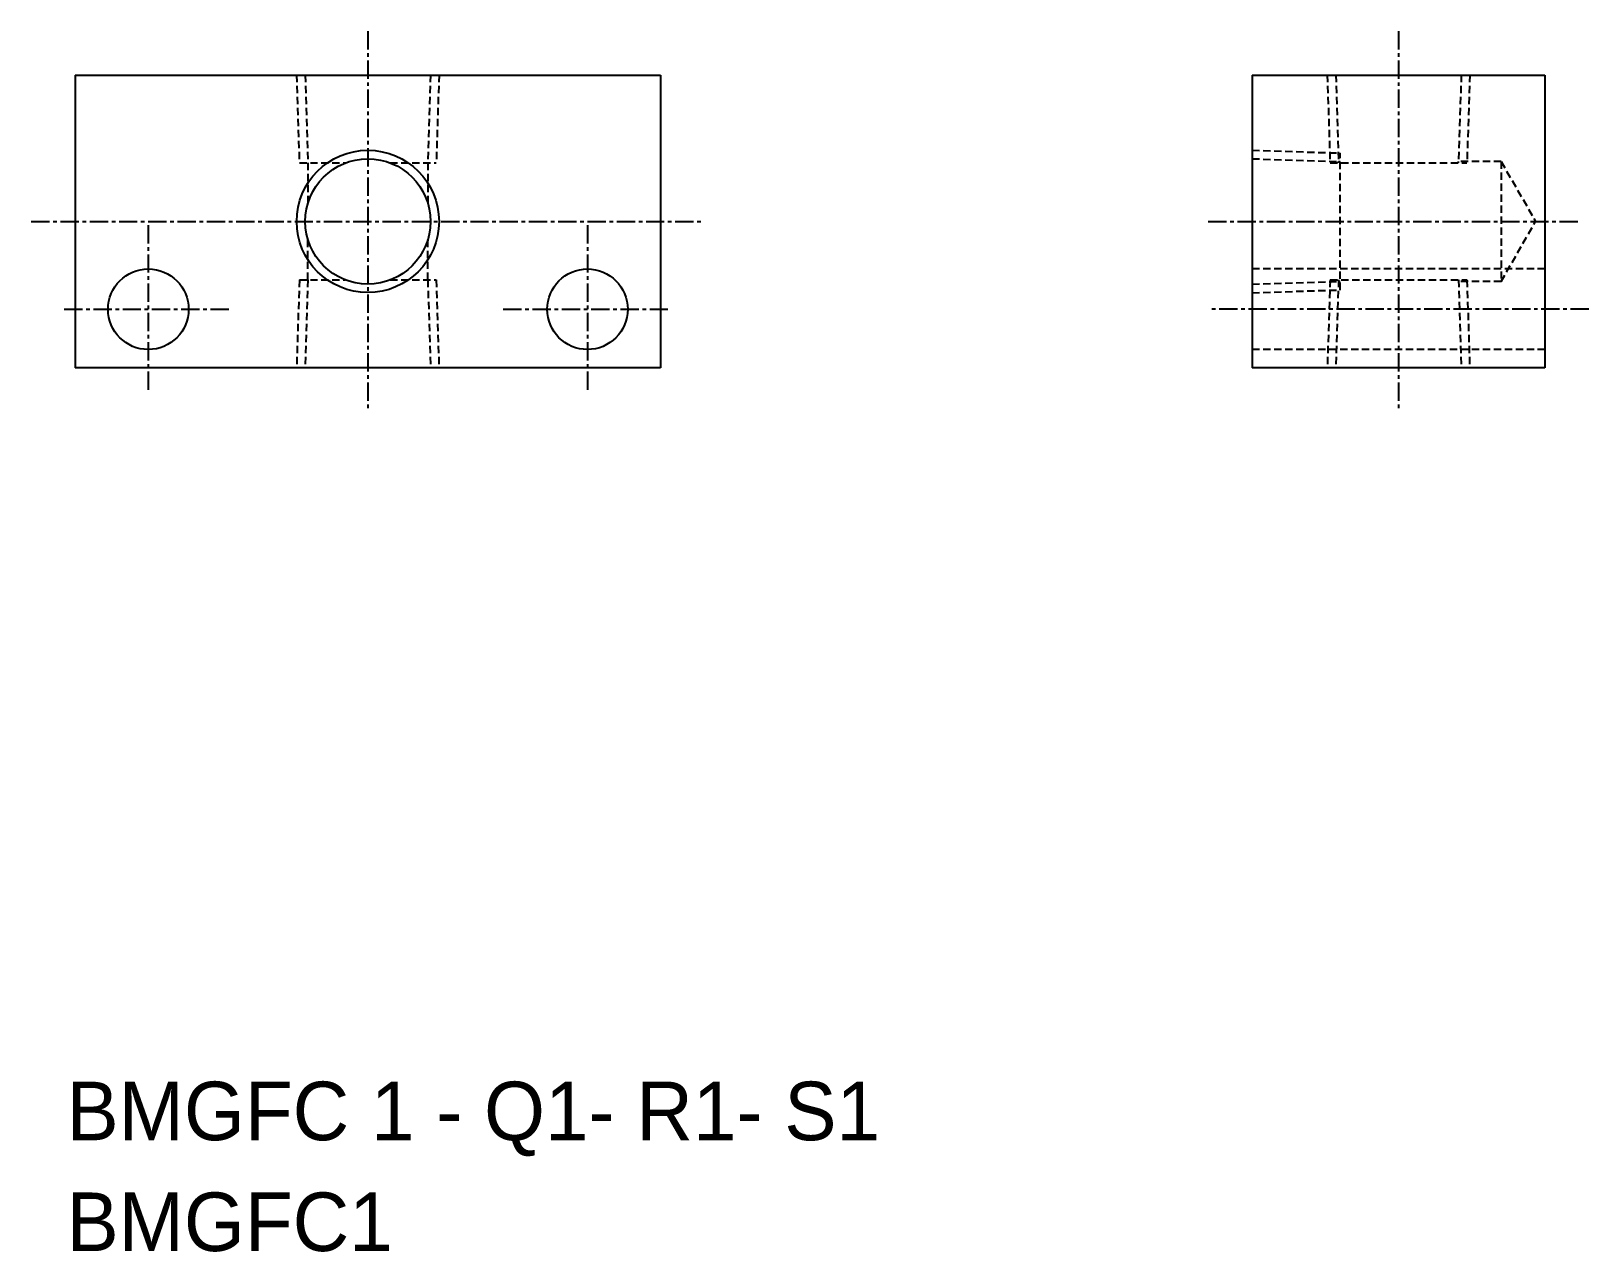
# Model space of a CAD drawing. Extents: x 3467 to 3573, y 10429 to 10512.
import ezdxf

# ---------------------------------------------------------------- set-up
doc = ezdxf.new("R2010")
doc.units = 0
doc.linetypes.add('CENTER', pattern=[2, 1.25, -0.25, 0.25, -0.25])
doc.linetypes.add('DASHED', pattern=[0.75, 0.5, -0.25])
doc.layers.get('0').update_dxf_attribs({"linetype": 'CONTINUOUS'})
doc.layers.add('CENTER', color=1, linetype='CENTER')

msp = doc.modelspace()

# ---------------------------------------------------------------- linework, layer by layer
at = {"color": 7, "linetype": 'CONTINUOUS'}
for p, q in [((3470.07, 10509.47), (3510.07, 10509.47)), ((3470.07, 10509.47), (3470.07, 10489.47)), ((3510.07, 10509.47), (3510.07, 10489.47)), ((3550.48, 10509.47), (3550.48, 10489.47)), ((3550.48, 10509.47), (3570.48, 10509.47)), ((3570.48, 10509.47), (3570.48, 10489.47)), ((3510.07, 10489.47), (3470.07, 10489.47)), ((3570.48, 10489.47), (3550.48, 10489.47))]:
    msp.add_line(p, q, dxfattribs=at)
at = {"color": 3, "linetype": 'DASHED'}
for p, q in [((3485.2, 10509.47), (3485.39, 10503.47)), ((3485.79, 10509.47), (3485.97, 10503.47)), ((3494.35, 10509.47), (3494.16, 10503.47)), ((3494.93, 10509.47), (3494.74, 10503.47)), ((3555.61, 10509.47), (3555.8, 10503.47)), ((3556.19, 10509.47), (3556.38, 10503.47)), ((3564.76, 10509.47), (3564.57, 10503.47)), ((3565.34, 10509.47), (3565.15, 10503.47)), ((3550.48, 10504.33), (3556.48, 10504.14)), ((3550.48, 10503.75), (3556.48, 10503.56)), ((3556.38, 10503.56), (3556.48, 10503.56)), ((3556.38, 10503.47), (3556.38, 10503.56)), ((3556.48, 10494.79), (3556.48, 10504.14)), ((3567.48, 10503.56), (3564.57, 10503.56)), ((3564.57, 10503.47), (3564.57, 10503.56)), ((3567.48, 10503.56), (3567.48, 10495.37)), ((3567.48, 10503.56), (3569.84, 10499.47)), ((3485.39, 10503.47), (3488.54, 10503.47)), ((3485.97, 10503.47), (3485.97, 10500.72)), ((3491.6, 10503.47), (3494.74, 10503.47)), ((3494.16, 10503.47), (3494.16, 10500.72)), ((3555.8, 10503.47), (3565.15, 10503.47)), ((3567.48, 10495.37), (3569.84, 10499.47)), ((3485.97, 10495.47), (3485.97, 10498.21)), ((3494.16, 10495.47), (3494.16, 10498.21)), ((3570.48, 10496.22), (3550.48, 10496.22)), ((3485.39, 10495.47), (3485.2, 10489.47)), ((3485.39, 10495.47), (3488.54, 10495.47)), ((3485.97, 10495.47), (3485.79, 10489.47)), ((3491.6, 10495.47), (3494.74, 10495.47)), ((3494.16, 10495.47), (3494.35, 10489.47)), ((3494.74, 10495.47), (3494.93, 10489.47)), ((3550.48, 10495.18), (3556.48, 10495.37)), ((3555.8, 10495.47), (3555.61, 10489.47)), ((3555.8, 10495.47), (3565.15, 10495.47)), ((3556.38, 10495.47), (3556.19, 10489.47)), ((3556.38, 10495.47), (3556.38, 10495.37)), ((3556.38, 10495.37), (3556.48, 10495.37)), ((3564.57, 10495.47), (3564.76, 10489.47)), ((3564.57, 10495.47), (3564.57, 10495.37)), ((3567.48, 10495.37), (3564.57, 10495.37)), ((3565.15, 10495.47), (3565.34, 10489.47)), ((3550.48, 10494.6), (3556.48, 10494.79)), ((3570.48, 10490.72), (3550.48, 10490.72))]:
    msp.add_line(p, q, dxfattribs=at)
at = {"color": 3, "linetype": 'CONTINUOUS'}
msp.add_circle((3490.07, 10499.47), 4.86, dxfattribs=at)
msp.add_circle((3490.07, 10499.47), 4.28)
at = {"color": 7, "linetype": 'CONTINUOUS'}
for centre in [(3475.07, 10493.47), (3505.07, 10493.47)]:
    msp.add_circle(centre, 2.75, dxfattribs=at)
at = {"layer": 'CENTER'}
for p, q in [((3490.07, 10512.47), (3490.07, 10486.47)), ((3560.48, 10512.47), (3560.48, 10486.47)), ((3467.07, 10499.47), (3513.07, 10499.47)), ((3547.48, 10499.47), (3572.84, 10499.47)), ((3475.07, 10499.22), (3475.07, 10487.72)), ((3505.07, 10499.22), (3505.07, 10487.72)), ((3469.32, 10493.47), (3480.82, 10493.47)), ((3499.32, 10493.47), (3510.82, 10493.47)), ((3573.48, 10493.47), (3547.48, 10493.47))]:
    msp.add_line(p, q, dxfattribs=at)

# ---------------------------------------------------------------- texts
at = {"color": 7, "linetype": 'CONTINUOUS'}
for s, p in [('BMGFC 1 - Q1- R1- S1', (3469.48, 10436.71)), ('BMGFC1', (3469.48, 10429.14))]:
    msp.add_text(s, height=4, dxfattribs=at).set_placement(p)

doc.saveas('drawing.dxf')
